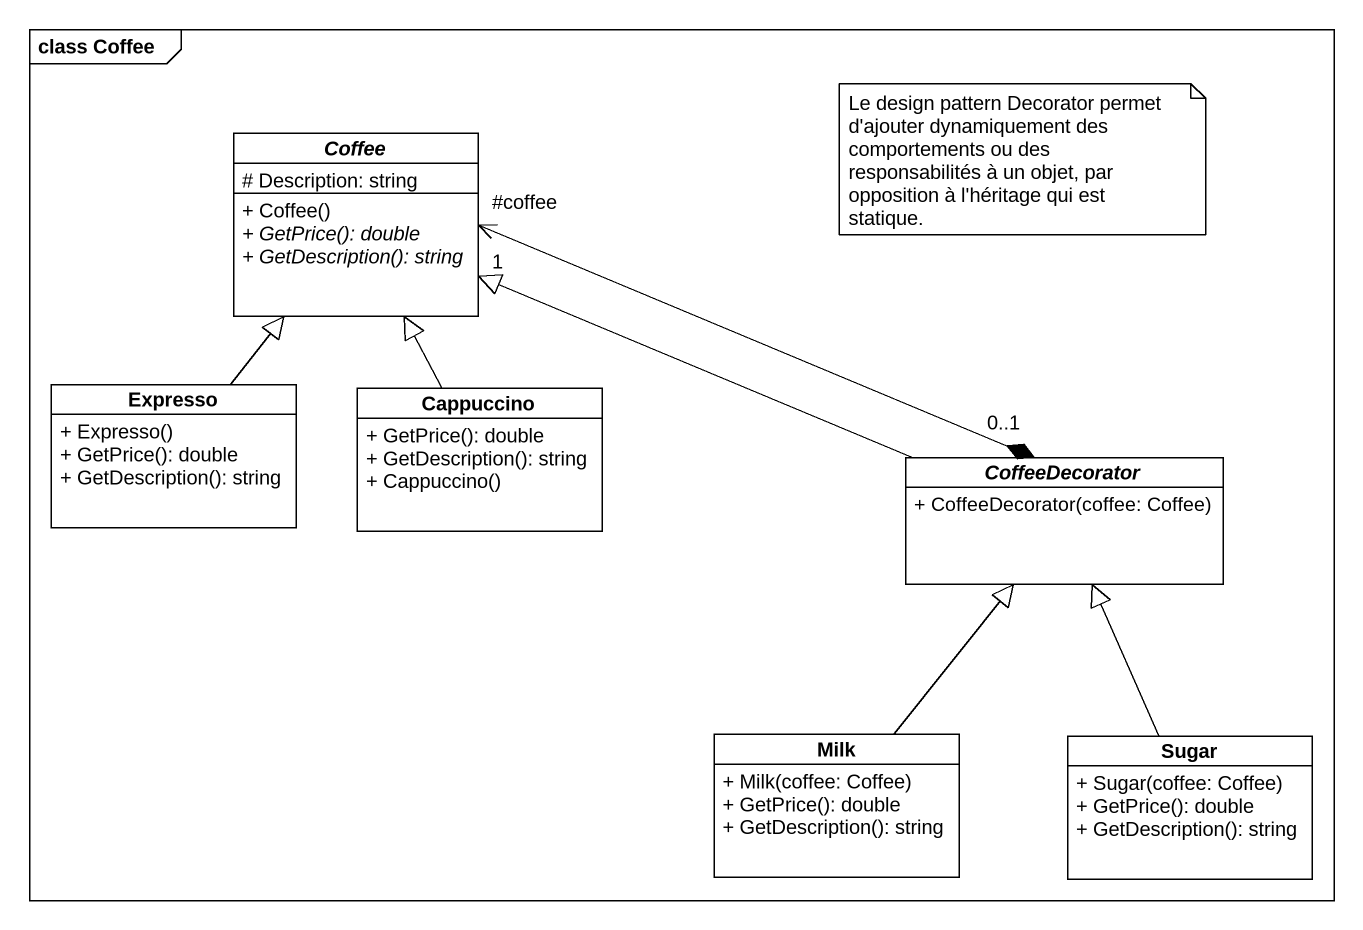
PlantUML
@startuml
mainframe class Coffee
hide circle
hide empty members
skinparam classAttributeIconSize 0
abstract class Coffee {
  # Description: string
  + Coffee()
  {abstract} + GetPrice(): double
  {abstract} + GetDescription(): string
}
class Expresso {
  + Expresso()
  + GetPrice(): double
  + GetDescription(): string
}
class Cappuccino {
  + GetPrice(): double
  + GetDescription(): string
  + Cappuccino()
}
abstract class CoffeeDecorator {
  + CoffeeDecorator(coffee: Coffee)
}
class Milk {
  + Milk(coffee: Coffee)
  + GetPrice(): double
  + GetDescription(): string
}
class Sugar {
  + Sugar(coffee: Coffee)
  + GetPrice(): double
  + GetDescription(): string
}
Coffee "#coffee\n1" <-right-* "0..1" CoffeeDecorator
Expresso -up-|> Coffee
Cappuccino -up-|> Coffee
CoffeeDecorator -left-|> Coffee
Milk -up-|> CoffeeDecorator
Sugar -up-|> CoffeeDecorator
note as N1
  Le design pattern Decorator permet d'ajouter dynamiquement des comportements ou des responsabilités à un objet, par opposition à l'héritage qui est statique.
end note
@enduml
